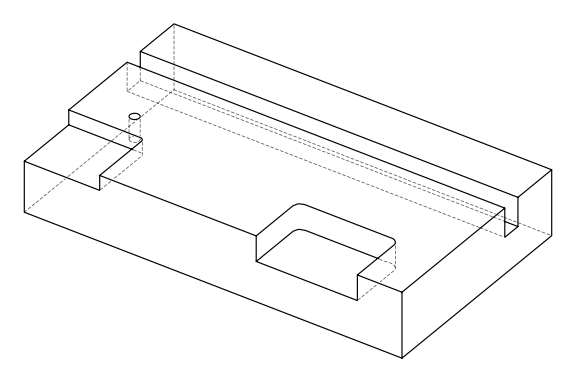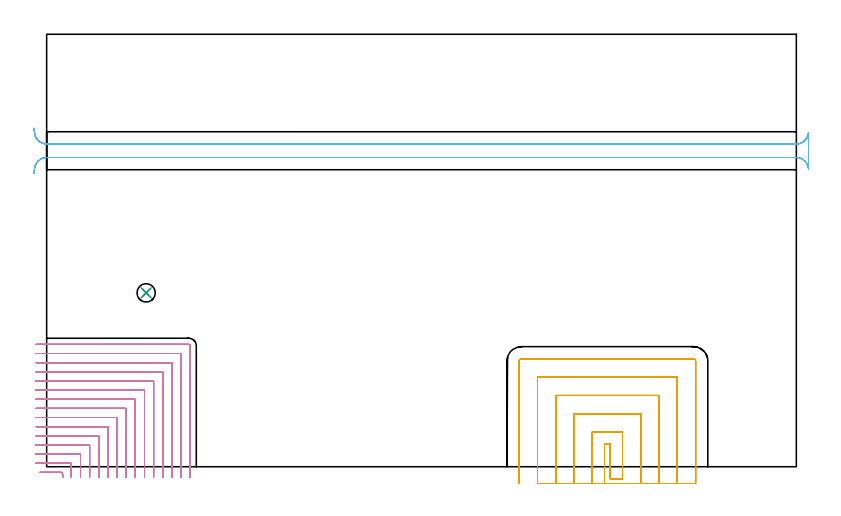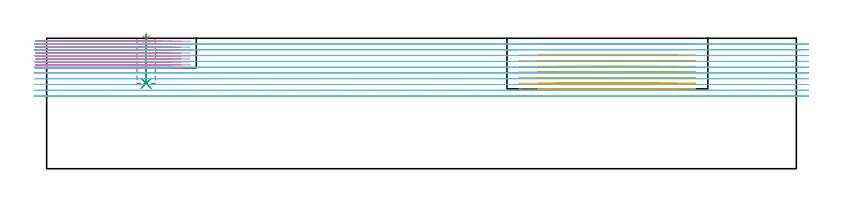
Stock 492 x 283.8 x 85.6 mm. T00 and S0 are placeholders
(PLAN: 6 operations, 4 tool changes, 84.3 min)
(1 SPOT_DRILL | STEP1POCKET | NXT0321_9005460120000 | 0.03 min | 4 mm3)
(2 DRILL_BLIND_HOLE_INTO_CENTER | STEP1POCKET | NXT0301_049 | 0.13 min | 1353 mm3)
(3 DRILL_TO_ENLARGE_BLIND_HOLE | STEP1POCKET | UGT0301_373 | 0.13 min | 1975 mm3)
(4 MILL_CORNER_NOTCH_RECTANGULAR | CORNER_NOTCH_RECTANGULAR | NXT0201_009 | Follow Part, ap 2, ae 75% | 34.8 min | 160512 mm3)
(5 MILL_SLOT | SLOT_PARTIAL_RECTANGULAR | NXT0201_012 | Follow Part, ap 4, ae 75% | 27.87 min | 343539 mm3)
(6 MILL_RECTANGULAR_SLOT | SLOT_RECTANGULAR | NXT0201_012 | Follow Part, ap 4, ae 75% | 21.37 min | 464382 mm3)
(TOOL NXT0321_9005460120000 | NC Spot Drill, 142deg, 12mm, Carbide, Uncoated | D12 PA142 FL30 Z2)
(TOOL NXT0301_049 | Carbide Drill 7.8mm [860.1-0780-039A1-MM 2214] | D7.8 PA140 FL53 Z2)
(TOOL UGT0301_373 | Twist Drill Flat Bottom 12 mm | D12 PA180 FL101 Z2)
(TOOL NXT0201_009 | ENDMILL 8mm [2P460-0800-NA 1630] | D8 FL26 Z6)
(TOOL NXT0201_012 | ENDMILL 16mm [2P460-1600-NA 1630] | D16 FL38 Z6)
(OP 1 SPOT_DRILL)
G17 G21 G94 G90
T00 M6
G54
G17 G0 G90 X65.3 Y114.1 S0 M3
G43 Z95.6 H0
G94 G81 G98 Z85.079 F250. R88.6
G80
M5
M2
(OP 2 DRILL_BLIND_HOLE_INTO_CENTER)
G17 G21 G94 G90
T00 M6
G54
G17 G0 G90 X65.3 Y114.1 S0 M3
G43 Z95.6 H1
G94 G81 G98 Z56. F250. R87.6
G80
M5
M2
(OP 3 DRILL_TO_ENLARGE_BLIND_HOLE)
G17 G21 G94 G90
T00 M6
G54
G17 G0 G90 X65.3 Y114.1 S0 M3
G43 Z95.6 H0
G94 G81 G98 Z56. F250. R87.6
G80
M5
M2
(OP 4 MILL_CORNER_NOTCH_RECTANGULAR)
G17 G21 G94 G90
T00 M6
G54
G17 G0 G90 X10.937 Y-6.905 S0 M3
G43 Z95.6 H1
Z83.66
G94 G1 X10.187 Y-4. F250.
G3 X9.806 Y-3.7 R0.4 F500.
G1 X-1.52
X-4.52 F250.
G0 Z95.6
X16.2 Y-7.
Z83.66
G1 Y-4.
Y1.905 F500.
G3 X15.805 Y2.3 R0.4
G1 X-4.
X-7. F250.
G0 Z95.6
X22.2 Y-7.
Z83.66
G1 Y-4.
Y7.905 F500.
G3 X21.805 Y8.3 R0.4
G1 X-4.
X-7. F250.
G0 Z95.6
X28.2 Y-7.
Z83.66
G1 Y-4.
Y13.905 F500.
G3 X27.805 Y14.3 R0.4
G1 X-4.
X-7. F250.
G0 Z95.6
X34.2 Y-7.
Z83.66
G1 Y-4.
Y19.905 F500.
G3 X33.805 Y20.3 R0.4
G1 X-4.
X-7. F250.
G0 Z95.6
X40.2 Y-7.
Z83.66
G1 Y-4.
Y25.905 F500.
G3 X39.805 Y26.3 R0.4
G1 X-4.
X-7. F250.
G0 Z95.6
X46.2 Y-7.
Z83.66
G1 Y-4.
Y31.904 F500.
G3 X45.804 Y32.3 R0.4
G1 X-4.
X-7. F250.
G0 Z95.6
X52.2 Y-7.
Z83.66
G1 Y-4.
Y37.904 F500.
G3 X51.804 Y38.3 R0.4
G1 X-4.
X-7. F250.
G0 Z95.6
X58.2 Y-7.
Z83.66
G1 Y-4.
Y43.904 F500.
G3 X57.804 Y44.3 R0.4
G1 X-4.
X-7. F250.
G0 Z95.6
X64.2 Y-7.
Z83.66
G1 Y-4.
Y49.904 F500.
G3 X63.804 Y50.3 R0.4
G1 X-4.
X-7. F250.
G0 Z95.6
X70.2 Y-7.
Z83.66
G1 Y-4.
Y55.904 F500.
G3 X69.804 Y56.3 R0.4
G1 X-4.
X-7. F250.
G0 Z95.6
X76.2 Y-7.
Z83.66
G1 Y-4.
Y61.904 F500.
G3 X75.804 Y62.3 R0.4
G1 X-4.
X-7. F250.
G0 Z95.6
X82.2 Y-7.
Z83.66
G1 Y-4.
Y67.903 F500.
G3 X81.803 Y68.3 R0.4
G1 X-4.
X-7. F250.
G0 Z95.6
X88.2 Y-7.
Z83.66
G1 Y-4.
Y73.903 F500.
G3 X87.803 Y74.3 R0.4
G1 X-4.
X-7. F250.
G0 Z95.6
X94.2 Y-7.
Z83.66
G1 Y-4.
Y79.4 F500.
G3 X93.3 Y80.3 R0.9
G1 X-4.
X-7. F250.
G0 Z95.6
X10.937 Y-6.905
Z81.72
G1 X10.187 Y-4.
G3 X9.806 Y-3.7 R0.4 F500.
G1 X-1.52
X-4.52 F250.
G0 Z95.6
X16.2 Y-7.
Z81.72
G1 Y-4.
Y1.905 F500.
G3 X15.805 Y2.3 R0.4
G1 X-4.
X-7. F250.
G0 Z95.6
X22.2 Y-7.
Z81.72
G1 Y-4.
Y7.905 F500.
G3 X21.805 Y8.3 R0.4
G1 X-4.
X-7. F250.
G0 Z95.6
X28.2 Y-7.
Z81.72
G1 Y-4.
Y13.905 F500.
G3 X27.805 Y14.3 R0.4
G1 X-4.
X-7. F250.
G0 Z95.6
X34.2 Y-7.
Z81.72
G1 Y-4.
Y19.905 F500.
G3 X33.805 Y20.3 R0.4
G1 X-4.
X-7. F250.
G0 Z95.6
X40.2 Y-7.
Z81.72
G1 Y-4.
Y25.905 F500.
G3 X39.805 Y26.3 R0.4
G1 X-4.
X-7. F250.
G0 Z95.6
X46.2 Y-7.
Z81.72
G1 Y-4.
Y31.904 F500.
G3 X45.804 Y32.3 R0.4
G1 X-4.
X-7. F250.
G0 Z95.6
X52.2 Y-7.
Z81.72
G1 Y-4.
Y37.904 F500.
G3 X51.804 Y38.3 R0.4
G1 X-4.
X-7. F250.
G0 Z95.6
X58.2 Y-7.
Z81.72
G1 Y-4.
Y43.904 F500.
G3 X57.804 Y44.3 R0.4
G1 X-4.
X-7. F250.
G0 Z95.6
X64.2 Y-7.
Z81.72
G1 Y-4.
Y49.904 F500.
G3 X63.804 Y50.3 R0.4
G1 X-4.
X-7. F250.
G0 Z95.6
X70.2 Y-7.
Z81.72
G1 Y-4.
Y55.904 F500.
G3 X69.804 Y56.3 R0.4
G1 X-4.
X-7. F250.
G0 Z95.6
X76.2 Y-7.
Z81.72
G1 Y-4.
Y61.904 F500.
G3 X75.804 Y62.3 R0.4
G1 X-4.
X-7. F250.
G0 Z95.6
X82.2 Y-7.
Z81.72
G1 Y-4.
Y67.903 F500.
G3 X81.803 Y68.3 R0.4
G1 X-4.
X-7. F250.
G0 Z95.6
X88.2 Y-7.
Z81.72
G1 Y-4.
Y73.903 F500.
G3 X87.803 Y74.3 R0.4
G1 X-4.
X-7. F250.
G0 Z95.6
X94.2 Y-7.
Z81.72
G1 Y-4.
Y79.4 F500.
G3 X93.3 Y80.3 R0.9
G1 X-4.
X-7. F250.
G0 Z95.6
X10.937 Y-6.905
Z79.78
G1 X10.187 Y-4.
G3 X9.806 Y-3.7 R0.4 F500.
G1 X-1.52
X-4.52 F250.
G0 Z95.6
X16.2 Y-7.
Z79.78
G1 Y-4.
Y1.905 F500.
G3 X15.805 Y2.3 R0.4
G1 X-4.
X-7. F250.
G0 Z95.6
X22.2 Y-7.
Z79.78
G1 Y-4.
Y7.905 F500.
G3 X21.805 Y8.3 R0.4
G1 X-4.
X-7. F250.
G0 Z95.6
X28.2 Y-7.
Z79.78
G1 Y-4.
Y13.905 F500.
G3 X27.805 Y14.3 R0.4
G1 X-4.
X-7. F250.
G0 Z95.6
X34.2 Y-7.
Z79.78
G1 Y-4.
Y19.905 F500.
G3 X33.805 Y20.3 R0.4
G1 X-4.
X-7. F250.
G0 Z95.6
X40.2 Y-7.
Z79.78
G1 Y-4.
Y25.905 F500.
G3 X39.805 Y26.3 R0.4
G1 X-4.
X-7. F250.
G0 Z95.6
X46.2 Y-7.
Z79.78
G1 Y-4.
Y31.904 F500.
G3 X45.804 Y32.3 R0.4
G1 X-4.
X-7. F250.
G0 Z95.6
X52.2 Y-7.
Z79.78
G1 Y-4.
Y37.904 F500.
G3 X51.804 Y38.3 R0.4
G1 X-4.
X-7. F250.
G0 Z95.6
X58.2 Y-7.
Z79.78
G1 Y-4.
Y43.904 F500.
G3 X57.804 Y44.3 R0.4
G1 X-4.
X-7. F250.
G0 Z95.6
X64.2 Y-7.
Z79.78
G1 Y-4.
Y49.904 F500.
G3 X63.804 Y50.3 R0.4
G1 X-4.
X-7. F250.
G0 Z95.6
X70.2 Y-7.
Z79.78
G1 Y-4.
Y55.904 F500.
G3 X69.804 Y56.3 R0.4
G1 X-4.
X-7. F250.
G0 Z95.6
X76.2 Y-7.
Z79.78
G1 Y-4.
Y61.904 F500.
G3 X75.804 Y62.3 R0.4
G1 X-4.
X-7. F250.
G0 Z95.6
X82.2 Y-7.
Z79.78
G1 Y-4.
Y67.903 F500.
G3 X81.803 Y68.3 R0.4
G1 X-4.
X-7. F250.
G0 Z95.6
X88.2 Y-7.
Z79.78
G1 Y-4.
Y73.903 F500.
G3 X87.803 Y74.3 R0.4
G1 X-4.
X-7. F250.
G0 Z95.6
X94.2 Y-7.
Z79.78
G1 Y-4.
Y79.4 F500.
G3 X93.3 Y80.3 R0.9
G1 X-4.
X-7. F250.
G0 Z95.6
X10.937 Y-6.905
Z77.84
G1 X10.187 Y-4.
G3 X9.806 Y-3.7 R0.4 F500.
G1 X-1.52
X-4.52 F250.
G0 Z95.6
X16.2 Y-7.
Z77.84
G1 Y-4.
Y1.905 F500.
G3 X15.805 Y2.3 R0.4
G1 X-4.
X-7. F250.
G0 Z95.6
X22.2 Y-7.
Z77.84
G1 Y-4.
Y7.905 F500.
G3 X21.805 Y8.3 R0.4
G1 X-4.
X-7. F250.
G0 Z95.6
X28.2 Y-7.
Z77.84
G1 Y-4.
Y13.905 F500.
G3 X27.805 Y14.3 R0.4
G1 X-4.
X-7. F250.
G0 Z95.6
X34.2 Y-7.
Z77.84
G1 Y-4.
Y19.905 F500.
G3 X33.805 Y20.3 R0.4
G1 X-4.
X-7. F250.
G0 Z95.6
X40.2 Y-7.
Z77.84
G1 Y-4.
Y25.905 F500.
G3 X39.805 Y26.3 R0.4
G1 X-4.
X-7. F250.
G0 Z95.6
X46.2 Y-7.
Z77.84
G1 Y-4.
Y31.904 F500.
G3 X45.804 Y32.3 R0.4
G1 X-4.
X-7. F250.
G0 Z95.6
X52.2 Y-7.
Z77.84
G1 Y-4.
Y37.904 F500.
G3 X51.804 Y38.3 R0.4
G1 X-4.
X-7. F250.
G0 Z95.6
X58.2 Y-7.
Z77.84
G1 Y-4.
Y43.904 F500.
G3 X57.804 Y44.3 R0.4
G1 X-4.
X-7. F250.
G0 Z95.6
X64.2 Y-7.
Z77.84
G1 Y-4.
Y49.904 F500.
G3 X63.804 Y50.3 R0.4
G1 X-4.
X-7. F250.
G0 Z95.6
X70.2 Y-7.
Z77.84
G1 Y-4.
Y55.904 F500.
G3 X69.804 Y56.3 R0.4
G1 X-4.
X-7. F250.
G0 Z95.6
X76.2 Y-7.
Z77.84
G1 Y-4.
Y61.904 F500.
G3 X75.804 Y62.3 R0.4
G1 X-4.
X-7. F250.
G0 Z95.6
X82.2 Y-7.
Z77.84
G1 Y-4.
Y67.903 F500.
G3 X81.803 Y68.3 R0.4
G1 X-4.
X-7. F250.
G0 Z95.6
X88.2 Y-7.
Z77.84
G1 Y-4.
Y73.903 F500.
G3 X87.803 Y74.3 R0.4
G1 X-4.
X-7. F250.
G0 Z95.6
X94.2 Y-7.
Z77.84
G1 Y-4.
Y79.4 F500.
G3 X93.3 Y80.3 R0.9
G1 X-4.
X-7. F250.
G0 Z95.6
X10.937 Y-6.905
Z75.9
G1 X10.187 Y-4.
G3 X9.806 Y-3.7 R0.4 F500.
G1 X-1.52
X-4.52 F250.
G0 Z95.6
X16.2 Y-7.
Z75.9
G1 Y-4.
Y1.905 F500.
G3 X15.805 Y2.3 R0.4
G1 X-4.
X-7. F250.
G0 Z95.6
X22.2 Y-7.
Z75.9
G1 Y-4.
Y7.905 F500.
G3 X21.805 Y8.3 R0.4
G1 X-4.
X-7. F250.
G0 Z95.6
X28.2 Y-7.
Z75.9
G1 Y-4.
Y13.905 F500.
G3 X27.805 Y14.3 R0.4
G1 X-4.
X-7. F250.
G0 Z95.6
X34.2 Y-7.
Z75.9
G1 Y-4.
Y19.905 F500.
G3 X33.805 Y20.3 R0.4
G1 X-4.
X-7. F250.
G0 Z95.6
X40.2 Y-7.
Z75.9
G1 Y-4.
Y25.905 F500.
G3 X39.805 Y26.3 R0.4
G1 X-4.
X-7. F250.
G0 Z95.6
X46.2 Y-7.
Z75.9
G1 Y-4.
Y31.904 F500.
G3 X45.804 Y32.3 R0.4
G1 X-4.
X-7. F250.
G0 Z95.6
X52.2 Y-7.
Z75.9
G1 Y-4.
Y37.904 F500.
G3 X51.804 Y38.3 R0.4
G1 X-4.
X-7. F250.
G0 Z95.6
X58.2 Y-7.
Z75.9
G1 Y-4.
Y43.904 F500.
G3 X57.804 Y44.3 R0.4
G1 X-4.
X-7. F250.
G0 Z95.6
X64.2 Y-7.
Z75.9
G1 Y-4.
Y49.904 F500.
G3 X63.804 Y50.3 R0.4
G1 X-4.
X-7. F250.
G0 Z95.6
X70.2 Y-7.
Z75.9
G1 Y-4.
Y55.904 F500.
G3 X69.804 Y56.3 R0.4
G1 X-4.
X-7. F250.
G0 Z95.6
X76.2 Y-7.
Z75.9
G1 Y-4.
Y61.904 F500.
G3 X75.804 Y62.3 R0.4
G1 X-4.
X-7. F250.
G0 Z95.6
X82.2 Y-7.
Z75.9
G1 Y-4.
Y67.903 F500.
G3 X81.803 Y68.3 R0.4
G1 X-4.
X-7. F250.
G0 Z95.6
X88.2 Y-7.
Z75.9
G1 Y-4.
Y73.903 F500.
G3 X87.803 Y74.3 R0.4
G1 X-4.
X-7. F250.
G0 Z95.6
X94.2 Y-7.
Z75.9
G1 Y-4.
Y79.4 F500.
G3 X93.3 Y80.3 R0.9
G1 X-4.
X-7. F250.
G0 Z95.6
X10.937 Y-6.905
Z73.96
G1 X10.187 Y-4.
G3 X9.806 Y-3.7 R0.4 F500.
G1 X-1.52
X-4.52 F250.
G0 Z95.6
X16.2 Y-7.
Z73.96
G1 Y-4.
Y1.905 F500.
G3 X15.805 Y2.3 R0.4
G1 X-4.
X-7. F250.
G0 Z95.6
X22.2 Y-7.
Z73.96
G1 Y-4.
Y7.905 F500.
G3 X21.805 Y8.3 R0.4
G1 X-4.
X-7. F250.
G0 Z95.6
X28.2 Y-7.
Z73.96
G1 Y-4.
Y13.905 F500.
G3 X27.805 Y14.3 R0.4
G1 X-4.
X-7. F250.
G0 Z95.6
X34.2 Y-7.
Z73.96
G1 Y-4.
Y19.905 F500.
G3 X33.805 Y20.3 R0.4
G1 X-4.
X-7. F250.
G0 Z95.6
X40.2 Y-7.
Z73.96
G1 Y-4.
Y25.905 F500.
G3 X39.805 Y26.3 R0.4
G1 X-4.
X-7. F250.
G0 Z95.6
X46.2 Y-7.
Z73.96
G1 Y-4.
Y31.904 F500.
G3 X45.804 Y32.3 R0.4
G1 X-4.
X-7. F250.
G0 Z95.6
X52.2 Y-7.
Z73.96
G1 Y-4.
Y37.904 F500.
G3 X51.804 Y38.3 R0.4
G1 X-4.
X-7. F250.
G0 Z95.6
X58.2 Y-7.
Z73.96
G1 Y-4.
Y43.904 F500.
G3 X57.804 Y44.3 R0.4
G1 X-4.
X-7. F250.
G0 Z95.6
X64.2 Y-7.
Z73.96
G1 Y-4.
Y49.904 F500.
G3 X63.804 Y50.3 R0.4
G1 X-4.
X-7. F250.
G0 Z95.6
X70.2 Y-7.
Z73.96
G1 Y-4.
Y55.904 F500.
G3 X69.804 Y56.3 R0.4
G1 X-4.
X-7. F250.
G0 Z95.6
X76.2 Y-7.
Z73.96
G1 Y-4.
Y61.904 F500.
G3 X75.804 Y62.3 R0.4
G1 X-4.
X-7. F250.
G0 Z95.6
X82.2 Y-7.
Z73.96
G1 Y-4.
Y67.903 F500.
G3 X81.803 Y68.3 R0.4
G1 X-4.
X-7. F250.
G0 Z95.6
X88.2 Y-7.
Z73.96
G1 Y-4.
Y73.903 F500.
G3 X87.803 Y74.3 R0.4
G1 X-4.
X-7. F250.
G0 Z95.6
X94.2 Y-7.
Z73.96
G1 Y-4.
Y79.4 F500.
G3 X93.3 Y80.3 R0.9
G1 X-4.
X-7. F250.
G0 Z95.6
X10.937 Y-6.905
Z72.02
G1 X10.187 Y-4.
G3 X9.806 Y-3.7 R0.4 F500.
G1 X-1.52
X-4.52 F250.
G0 Z95.6
X16.2 Y-7.
Z72.02
G1 Y-4.
Y1.905 F500.
G3 X15.805 Y2.3 R0.4
G1 X-4.
X-7. F250.
G0 Z95.6
X22.2 Y-7.
Z72.02
G1 Y-4.
Y7.905 F500.
G3 X21.805 Y8.3 R0.4
G1 X-4.
X-7. F250.
G0 Z95.6
X28.2 Y-7.
Z72.02
G1 Y-4.
Y13.905 F500.
G3 X27.805 Y14.3 R0.4
G1 X-4.
X-7. F250.
G0 Z95.6
X34.2 Y-7.
Z72.02
G1 Y-4.
Y19.905 F500.
G3 X33.805 Y20.3 R0.4
G1 X-4.
X-7. F250.
G0 Z95.6
X40.2 Y-7.
Z72.02
G1 Y-4.
Y25.905 F500.
G3 X39.805 Y26.3 R0.4
G1 X-4.
X-7. F250.
G0 Z95.6
X46.2 Y-7.
Z72.02
G1 Y-4.
Y31.904 F500.
G3 X45.804 Y32.3 R0.4
G1 X-4.
X-7. F250.
G0 Z95.6
X52.2 Y-7.
Z72.02
G1 Y-4.
Y37.904 F500.
G3 X51.804 Y38.3 R0.4
G1 X-4.
X-7. F250.
G0 Z95.6
X58.2 Y-7.
Z72.02
G1 Y-4.
Y43.904 F500.
G3 X57.804 Y44.3 R0.4
G1 X-4.
X-7. F250.
G0 Z95.6
X64.2 Y-7.
Z72.02
G1 Y-4.
Y49.904 F500.
G3 X63.804 Y50.3 R0.4
G1 X-4.
X-7. F250.
G0 Z95.6
X70.2 Y-7.
Z72.02
G1 Y-4.
Y55.904 F500.
G3 X69.804 Y56.3 R0.4
G1 X-4.
X-7. F250.
G0 Z95.6
X76.2 Y-7.
Z72.02
G1 Y-4.
Y61.904 F500.
G3 X75.804 Y62.3 R0.4
G1 X-4.
X-7. F250.
G0 Z95.6
X82.2 Y-7.
Z72.02
G1 Y-4.
Y67.903 F500.
G3 X81.803 Y68.3 R0.4
G1 X-4.
X-7. F250.
G0 Z95.6
X88.2 Y-7.
Z72.02
G1 Y-4.
Y73.903 F500.
G3 X87.803 Y74.3 R0.4
G1 X-4.
X-7. F250.
G0 Z95.6
X94.2 Y-7.
Z72.02
G1 Y-4.
Y79.4 F500.
G3 X93.3 Y80.3 R0.9
G1 X-4.
X-7. F250.
G0 Z95.6
X10.937 Y-6.905
Z70.08
G1 X10.187 Y-4.
G3 X9.806 Y-3.7 R0.4 F500.
G1 X-1.52
X-4.52 F250.
G0 Z95.6
X16.2 Y-7.
Z70.08
G1 Y-4.
Y1.905 F500.
G3 X15.805 Y2.3 R0.4
G1 X-4.
X-7. F250.
G0 Z95.6
X22.2 Y-7.
Z70.08
G1 Y-4.
Y7.905 F500.
G3 X21.805 Y8.3 R0.4
G1 X-4.
X-7. F250.
G0 Z95.6
X28.2 Y-7.
Z70.08
G1 Y-4.
Y13.905 F500.
G3 X27.805 Y14.3 R0.4
G1 X-4.
X-7. F250.
G0 Z95.6
X34.2 Y-7.
Z70.08
G1 Y-4.
Y19.905 F500.
G3 X33.805 Y20.3 R0.4
G1 X-4.
X-7. F250.
G0 Z95.6
X40.2 Y-7.
Z70.08
G1 Y-4.
Y25.905 F500.
G3 X39.805 Y26.3 R0.4
G1 X-4.
X-7. F250.
G0 Z95.6
X46.2 Y-7.
Z70.08
G1 Y-4.
Y31.904 F500.
G3 X45.804 Y32.3 R0.4
G1 X-4.
X-7. F250.
G0 Z95.6
X52.2 Y-7.
Z70.08
G1 Y-4.
Y37.904 F500.
G3 X51.804 Y38.3 R0.4
G1 X-4.
X-7. F250.
G0 Z95.6
X58.2 Y-7.
Z70.08
G1 Y-4.
Y43.904 F500.
G3 X57.804 Y44.3 R0.4
G1 X-4.
X-7. F250.
G0 Z95.6
X64.2 Y-7.
Z70.08
G1 Y-4.
Y49.904 F500.
G3 X63.804 Y50.3 R0.4
G1 X-4.
X-7. F250.
G0 Z95.6
X70.2 Y-7.
Z70.08
G1 Y-4.
Y55.904 F500.
G3 X69.804 Y56.3 R0.4
G1 X-4.
X-7. F250.
G0 Z95.6
X76.2 Y-7.
Z70.08
G1 Y-4.
Y61.904 F500.
G3 X75.804 Y62.3 R0.4
G1 X-4.
X-7. F250.
G0 Z95.6
X82.2 Y-7.
Z70.08
G1 Y-4.
Y67.903 F500.
G3 X81.803 Y68.3 R0.4
G1 X-4.
X-7. F250.
G0 Z95.6
X88.2 Y-7.
Z70.08
G1 Y-4.
Y73.903 F500.
G3 X87.803 Y74.3 R0.4
G1 X-4.
X-7. F250.
G0 Z95.6
X94.2 Y-7.
Z70.08
G1 Y-4.
Y79.4 F500.
G3 X93.3 Y80.3 R0.9
G1 X-4.
X-7. F250.
G0 Z95.6
X10.937 Y-6.905
Z68.14
G1 X10.187 Y-4.
G3 X9.806 Y-3.7 R0.4 F500.
G1 X-1.52
X-4.52 F250.
G0 Z95.6
X16.2 Y-7.
Z68.14
G1 Y-4.
Y1.905 F500.
G3 X15.805 Y2.3 R0.4
G1 X-4.
X-7. F250.
G0 Z95.6
X22.2 Y-7.
Z68.14
G1 Y-4.
Y7.905 F500.
G3 X21.805 Y8.3 R0.4
G1 X-4.
X-7. F250.
G0 Z95.6
X28.2 Y-7.
Z68.14
G1 Y-4.
Y13.905 F500.
G3 X27.805 Y14.3 R0.4
G1 X-4.
X-7. F250.
G0 Z95.6
X34.2 Y-7.
Z68.14
G1 Y-4.
Y19.905 F500.
G3 X33.805 Y20.3 R0.4
G1 X-4.
X-7. F250.
G0 Z95.6
X40.2 Y-7.
Z68.14
G1 Y-4.
Y25.905 F500.
G3 X39.805 Y26.3 R0.4
G1 X-4.
X-7. F250.
G0 Z95.6
X46.2 Y-7.
Z68.14
G1 Y-4.
Y31.904 F500.
G3 X45.804 Y32.3 R0.4
G1 X-4.
X-7. F250.
G0 Z95.6
X52.2 Y-7.
Z68.14
G1 Y-4.
Y37.904 F500.
G3 X51.804 Y38.3 R0.4
G1 X-4.
X-7. F250.
G0 Z95.6
X58.2 Y-7.
Z68.14
G1 Y-4.
Y43.904 F500.
G3 X57.804 Y44.3 R0.4
G1 X-4.
X-7. F250.
G0 Z95.6
X64.2 Y-7.
Z68.14
G1 Y-4.
Y49.904 F500.
G3 X63.804 Y50.3 R0.4
G1 X-4.
X-7. F250.
G0 Z95.6
X70.2 Y-7.
Z68.14
G1 Y-4.
Y55.904 F500.
G3 X69.804 Y56.3 R0.4
G1 X-4.
X-7. F250.
G0 Z95.6
X76.2 Y-7.
Z68.14
G1 Y-4.
Y61.904 F500.
G3 X75.804 Y62.3 R0.4
G1 X-4.
X-7. F250.
G0 Z95.6
X82.2 Y-7.
Z68.14
G1 Y-4.
Y67.903 F500.
G3 X81.803 Y68.3 R0.4
G1 X-4.
X-7. F250.
G0 Z95.6
X88.2 Y-7.
Z68.14
G1 Y-4.
Y73.903 F500.
G3 X87.803 Y74.3 R0.4
G1 X-4.
X-7. F250.
G0 Z95.6
X94.2 Y-7.
Z68.14
G1 Y-4.
Y79.4 F500.
G3 X93.3 Y80.3 R0.9
G1 X-4.
X-7. F250.
G0 Z95.6
X10.937 Y-6.905
Z66.2
G1 X10.187 Y-4.
G3 X9.806 Y-3.7 R0.4 F500.
G1 X-1.52
X-4.52 F250.
G0 Z95.6
X16.2 Y-7.
Z66.2
G1 Y-4.
Y1.905 F500.
G3 X15.805 Y2.3 R0.4
G1 X-4.
X-7. F250.
G0 Z95.6
X22.2 Y-7.
Z66.2
G1 Y-4.
Y7.905 F500.
G3 X21.805 Y8.3 R0.4
G1 X-4.
X-7. F250.
G0 Z95.6
X28.2 Y-7.
Z66.2
G1 Y-4.
Y13.905 F500.
G3 X27.805 Y14.3 R0.4
G1 X-4.
X-7. F250.
G0 Z95.6
X34.2 Y-7.
Z66.2
G1 Y-4.
Y19.905 F500.
G3 X33.805 Y20.3 R0.4
G1 X-4.
X-7. F250.
G0 Z95.6
X40.2 Y-7.
Z66.2
G1 Y-4.
Y25.905 F500.
G3 X39.805 Y26.3 R0.4
G1 X-4.
X-7. F250.
G0 Z95.6
X46.2 Y-7.
Z66.2
G1 Y-4.
Y31.904 F500.
G3 X45.804 Y32.3 R0.4
G1 X-4.
X-7. F250.
G0 Z95.6
X52.2 Y-7.
Z66.2
G1 Y-4.
Y37.904 F500.
G3 X51.804 Y38.3 R0.4
G1 X-4.
X-7. F250.
G0 Z95.6
X58.2 Y-7.
Z66.2
G1 Y-4.
Y43.904 F500.
G3 X57.804 Y44.3 R0.4
G1 X-4.
X-7. F250.
G0 Z95.6
X64.2 Y-7.
Z66.2
G1 Y-4.
Y49.904 F500.
G3 X63.804 Y50.3 R0.4
G1 X-4.
X-7. F250.
G0 Z95.6
X70.2 Y-7.
Z66.2
G1 Y-4.
Y55.904 F500.
G3 X69.804 Y56.3 R0.4
G1 X-4.
X-7. F250.
G0 Z95.6
X76.2 Y-7.
Z66.2
G1 Y-4.
Y61.904 F500.
G3 X75.804 Y62.3 R0.4
G1 X-4.
X-7. F250.
G0 Z95.6
X82.2 Y-7.
Z66.2
G1 Y-4.
Y67.903 F500.
G3 X81.803 Y68.3 R0.4
G1 X-4.
X-7. F250.
G0 Z95.6
X88.2 Y-7.
Z66.2
G1 Y-4.
Y73.903 F500.
G3 X87.803 Y74.3 R0.4
G1 X-4.
X-7. F250.
G0 Z95.6
X94.2 Y-7.
Z66.2
G1 Y-4.
Y79.4 F500.
G3 X93.3 Y80.3 R0.9
G1 X-4.
X-7. F250.
G0 Z95.6
M5
M2
(OP 5 MILL_SLOT)
G17 G21 G94 G90
T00 M6
G54
G17 G0 G90 X366.1 Y-11. S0 M3
G43 Z95.6 H1
Z81.911
G94 G1 Y-8. F250.
Y14.8 F500.
X369.9
Y-8.
X377.9
Y22.8
X358.1
Y-8.
Y-11. F250.
X389.9
Y-8.
Y34.8 F500.
X346.1
Y-8.
Y-11. F250.
X401.9
Y-8.
Y46.8 F500.
X334.1
Y-8.
Y-11. F250.
X413.9
Y-8.
Y58.8 F500.
X322.1
Y-8.
Y-11. F250.
X425.9
Y-8.
Y69.3 F500.
G3 X424.4 Y70.8 R1.5
G1 X311.6
G3 X310.1 Y69.3 R1.5
G1 Y-8.
Y-11. F250.
G0 X366.1 Z78.222
G1 Y-8.
Y14.8 F500.
X369.9
Y-8.
X377.9
Y22.8
X358.1
Y-8.
Y-11. F250.
X389.9
Y-8.
Y34.8 F500.
X346.1
Y-8.
Y-11. F250.
X401.9
Y-8.
Y46.8 F500.
X334.1
Y-8.
Y-11. F250.
X413.9
Y-8.
Y58.8 F500.
X322.1
Y-8.
Y-11. F250.
X425.9
Y-8.
Y69.3 F500.
G3 X424.4 Y70.8 R1.5
G1 X311.6
G3 X310.1 Y69.3 R1.5
G1 Y-8.
Y-11. F250.
G0 X366.1 Z74.533
G1 Y-8.
Y14.8 F500.
X369.9
Y-8.
X377.9
Y22.8
X358.1
Y-8.
Y-11. F250.
X389.9
Y-8.
Y34.8 F500.
X346.1
Y-8.
Y-11. F250.
X401.9
Y-8.
Y46.8 F500.
X334.1
Y-8.
Y-11. F250.
X413.9
Y-8.
Y58.8 F500.
X322.1
Y-8.
Y-11. F250.
X425.9
Y-8.
Y69.3 F500.
G3 X424.4 Y70.8 R1.5
G1 X311.6
G3 X310.1 Y69.3 R1.5
G1 Y-8.
Y-11. F250.
G0 X366.1 Z70.844
G1 Y-8.
Y14.8 F500.
X369.9
Y-8.
X377.9
Y22.8
X358.1
Y-8.
Y-11. F250.
X389.9
Y-8.
Y34.8 F500.
X346.1
Y-8.
Y-11. F250.
X401.9
Y-8.
Y46.8 F500.
X334.1
Y-8.
Y-11. F250.
X413.9
Y-8.
Y58.8 F500.
X322.1
Y-8.
Y-11. F250.
X425.9
Y-8.
Y69.3 F500.
G3 X424.4 Y70.8 R1.5
G1 X311.6
G3 X310.1 Y69.3 R1.5
G1 Y-8.
Y-11. F250.
G0 X366.1 Z67.156
G1 Y-8.
Y14.8 F500.
X369.9
Y-8.
X377.9
Y22.8
X358.1
Y-8.
Y-11. F250.
X389.9
Y-8.
Y34.8 F500.
X346.1
Y-8.
Y-11. F250.
X401.9
Y-8.
Y46.8 F500.
X334.1
Y-8.
Y-11. F250.
X413.9
Y-8.
Y58.8 F500.
X322.1
Y-8.
Y-11. F250.
X425.9
Y-8.
Y69.3 F500.
G3 X424.4 Y70.8 R1.5
G1 X311.6
G3 X310.1 Y69.3 R1.5
G1 Y-8.
Y-11. F250.
G0 X366.1 Z63.467
G1 Y-8.
Y14.8 F500.
X369.9
Y-8.
X377.9
Y22.8
X358.1
Y-8.
Y-11. F250.
X389.9
Y-8.
Y34.8 F500.
X346.1
Y-8.
Y-11. F250.
X401.9
Y-8.
Y46.8 F500.
X334.1
Y-8.
Y-11. F250.
X413.9
Y-8.
Y58.8 F500.
X322.1
Y-8.
Y-11. F250.
X425.9
Y-8.
Y69.3 F500.
G3 X424.4 Y70.8 R1.5
G1 X311.6
G3 X310.1 Y69.3 R1.5
G1 Y-8.
Y-11. F250.
G0 X366.1 Z59.778
G1 Y-8.
Y14.8 F500.
X369.9
Y-8.
X377.9
Y22.8
X358.1
Y-8.
Y-11. F250.
X389.9
Y-8.
Y34.8 F500.
X346.1
Y-8.
Y-11. F250.
X401.9
Y-8.
Y46.8 F500.
X334.1
Y-8.
Y-11. F250.
X413.9
Y-8.
Y58.8 F500.
X322.1
Y-8.
Y-11. F250.
X425.9
Y-8.
Y69.3 F500.
G3 X424.4 Y70.8 R1.5
G1 X311.6
G3 X310.1 Y69.3 R1.5
G1 Y-8.
Y-11. F250.
G0 X366.1 Z56.089
G1 Y-8.
Y14.8 F500.
X369.9
Y-8.
X377.9
Y22.8
X358.1
Y-8.
Y-11. F250.
X389.9
Y-8.
Y34.8 F500.
X346.1
Y-8.
Y-11. F250.
X401.9
Y-8.
Y46.8 F500.
X334.1
Y-8.
Y-11. F250.
X413.9
Y-8.
Y58.8 F500.
X322.1
Y-8.
Y-11. F250.
X425.9
Y-8.
Y69.3 F500.
G3 X424.4 Y70.8 R1.5
G1 X311.6
G3 X310.1 Y69.3 R1.5
G1 Y-8.
Y-11. F250.
G0 X366.1 Z52.4
G1 Y-8.
Y14.8 F500.
X369.9
Y-8.
X377.9
Y22.8
X358.1
Y-8.
Y-11. F250.
X389.9
Y-8.
Y34.8 F500.
X346.1
Y-8.
Y-11. F250.
X401.9
Y-8.
Y46.8 F500.
X334.1
Y-8.
Y-11. F250.
X413.9
Y-8.
Y58.8 F500.
X322.1
Y-8.
Y-11. F250.
X425.9
Y-8.
Y69.3 F500.
G3 X424.4 Y70.8 R1.5
G1 X311.6
G3 X310.1 Y69.3 R1.5
G1 Y-8.
Y-11. F250.
G0 Z95.6
M5
M2
(OP 6 MILL_RECTANGULAR_SLOT)
G17 G21 G94 G90
T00 M6
G54
G17 G0 G90 X-8.23 Y192.603 S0 M3
G43 Z95.6 H1
Z81.81
G94 G1 X-7.97 Y195.592 F250.
G2 X0. Y202.9 R8. F500.
G1 X492.
G2 X499.97 Y195.592 R8.
G1 X500.
Y219.108
X499.97
G2 X492. Y211.8 R8.
G1 X0.
G2 X-7.97 Y219.108 R8.
G1 X-8.23 Y222.097 F250.
G0 Y192.603 Z78.02
G1 X-7.97 Y195.592
G2 X0. Y202.9 R8. F500.
G1 X492.
G2 X499.97 Y195.592 R8.
G1 X500.
Y219.108
X499.97
G2 X492. Y211.8 R8.
G1 X0.
G2 X-7.97 Y219.108 R8.
G1 X-8.23 Y222.097 F250.
G0 Y192.603 Z74.23
G1 X-7.97 Y195.592
G2 X0. Y202.9 R8. F500.
G1 X492.
G2 X499.97 Y195.592 R8.
G1 X500.
Y219.108
X499.97
G2 X492. Y211.8 R8.
G1 X0.
G2 X-7.97 Y219.108 R8.
G1 X-8.23 Y222.097 F250.
G0 Y192.603 Z70.44
G1 X-7.97 Y195.592
G2 X0. Y202.9 R8. F500.
G1 X492.
G2 X499.97 Y195.592 R8.
G1 X500.
Y219.108
X499.97
G2 X492. Y211.8 R8.
G1 X0.
G2 X-7.97 Y219.108 R8.
G1 X-8.23 Y222.097 F250.
G0 Y192.603 Z66.65
G1 X-7.97 Y195.592
G2 X0. Y202.9 R8. F500.
G1 X492.
G2 X499.97 Y195.592 R8.
G1 X500.
Y219.108
X499.97
G2 X492. Y211.8 R8.
G1 X0.
G2 X-7.97 Y219.108 R8.
G1 X-8.23 Y222.097 F250.
G0 Y192.603 Z62.86
G1 X-7.97 Y195.592
G2 X0. Y202.9 R8. F500.
G1 X492.
G2 X499.97 Y195.592 R8.
G1 X500.
Y219.108
X499.97
G2 X492. Y211.8 R8.
G1 X0.
G2 X-7.97 Y219.108 R8.
G1 X-8.23 Y222.097 F250.
G0 Y192.603 Z59.07
G1 X-7.97 Y195.592
G2 X0. Y202.9 R8. F500.
G1 X492.
G2 X499.97 Y195.592 R8.
G1 X500.
Y219.108
X499.97
G2 X492. Y211.8 R8.
G1 X0.
G2 X-7.97 Y219.108 R8.
G1 X-8.23 Y222.097 F250.
G0 Y192.603 Z55.28
G1 X-7.97 Y195.592
G2 X0. Y202.9 R8. F500.
G1 X492.
G2 X499.97 Y195.592 R8.
G1 X500.
Y219.108
X499.97
G2 X492. Y211.8 R8.
G1 X0.
G2 X-7.97 Y219.108 R8.
G1 X-8.23 Y222.097 F250.
G0 Y192.603 Z51.49
G1 X-7.97 Y195.592
G2 X0. Y202.9 R8. F500.
G1 X492.
G2 X499.97 Y195.592 R8.
G1 X500.
Y219.108
X499.97
G2 X492. Y211.8 R8.
G1 X0.
G2 X-7.97 Y219.108 R8.
G1 X-8.23 Y222.097 F250.
G0 Y192.603 Z47.7
G1 X-7.97 Y195.592
G2 X0. Y202.9 R8. F500.
G1 X492.
G2 X499.97 Y195.592 R8.
G1 X500.
Y219.108
X499.97
G2 X492. Y211.8 R8.
G1 X0.
G2 X-7.97 Y219.108 R8.
G1 X-8.23 Y222.097 F250.
G0 Z95.6
M5
M2
